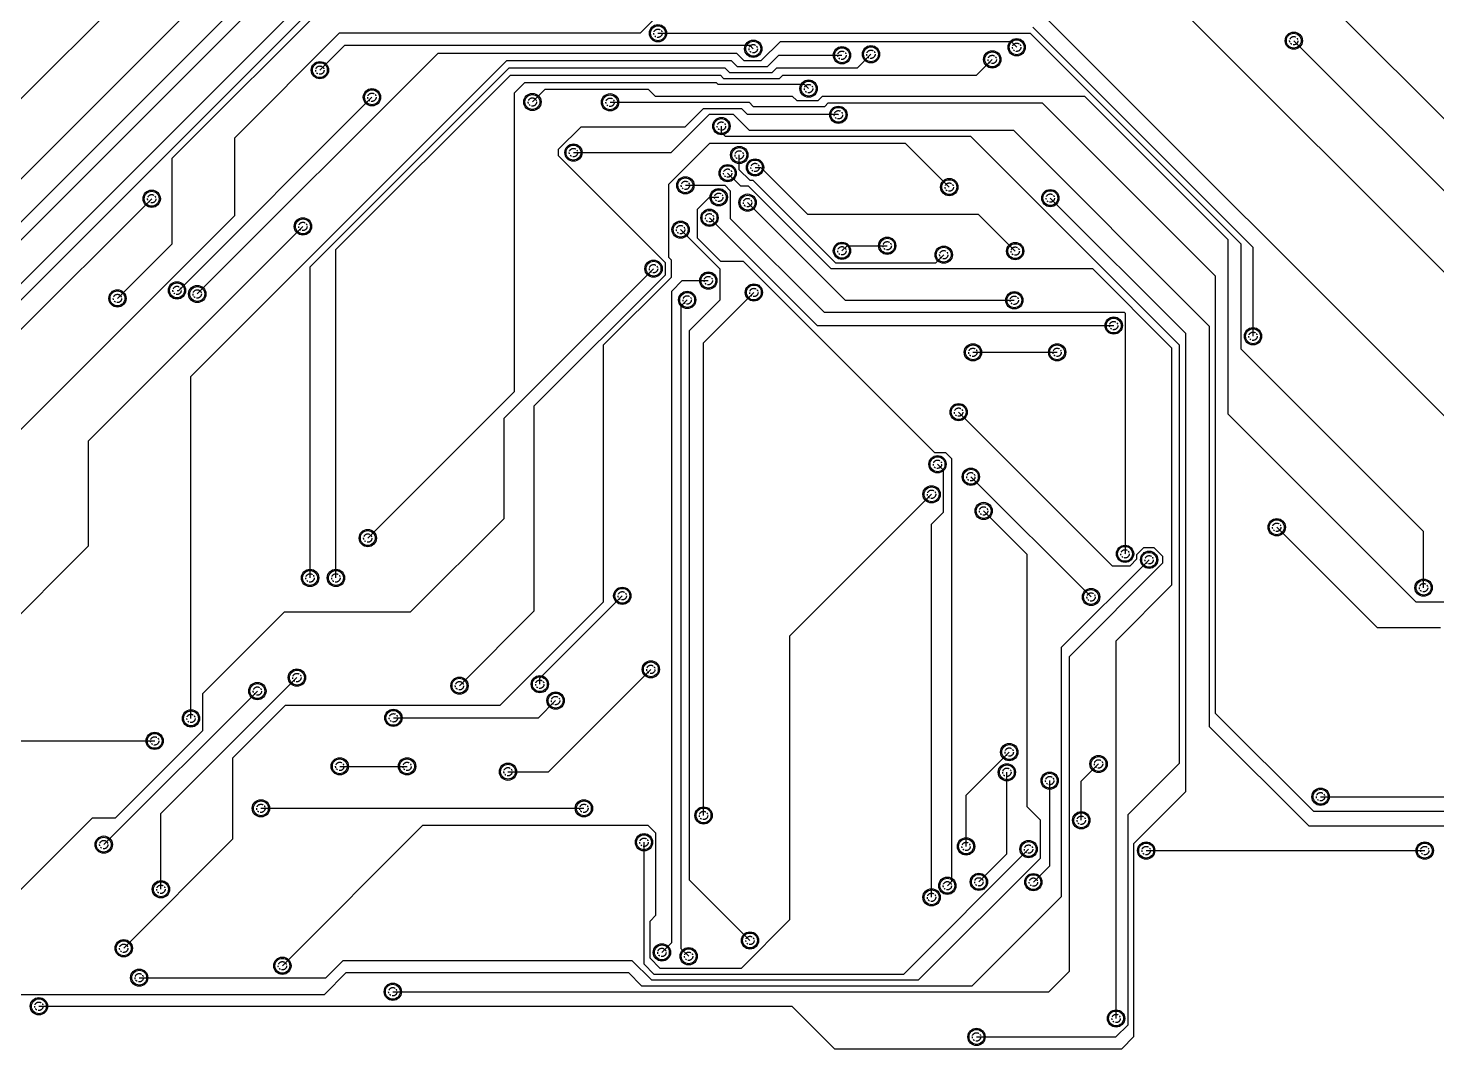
# Model space of a CAD drawing. Extents: x 208 to 628, y 649 to 1243.
# Drawn here: x 352.2 to 472.4, y 865.9 to 953 of the extents above; entities that cross this region are included whole.
import ezdxf

# ---------------------------------------------------------------- set-up
doc = ezdxf.new("R2010")
doc.units = 0
doc.header["$MEASUREMENT"] = 0
doc.linetypes.add('PHANTOM2', pattern=[1.25, 0.625, -0.125, 0.125, -0.125, 0.125, -0.125])
for name, color, linetype in [('BOTTOMLAYER', 250, 'CONTINUOUS'), ('BottomSolder', 6, 'CONTINUOUS'), ('MultiLayer', 9, 'CONTINUOUS'), ('VIAHOLELAYER', 255, 'PHANTOM2')]:
    doc.layers.add(name, color=color, linetype=linetype)

msp = doc.modelspace()

# ---------------------------------------------------------------- linework, layer by layer
at = {"layer": 'BOTTOMLAYER'}
for p, q in [((351.299, 946.638), (365.498, 960.837)), ((457.118, 961.139), (488.435, 929.822)), ((341.901, 930.408), (371.111, 959.618)), ((344.532, 927.832), (375.531, 958.83)), ((318.254, 897.819), (377.715, 957.281)), ((343.73, 928.553), (372.127, 956.951)), ((335.831, 913.999), (378.604, 956.773)), ((364.507, 941.863), (378.858, 956.214)), ((449.101, 956.075), (494.784, 910.392)), ((404.467, 952.56), (406.698, 954.792)), ((437.337, 955.571), (493.031, 899.877)), ((369.841, 943.616), (378.786, 952.56)), ((378.786, 952.56), (404.467, 952.56)), ((405.959, 952.532), (437.708, 952.532)), ((437.708, 952.532), (455.719, 934.521)), ((437.939, 953.039), (456.735, 934.243)), ((366.641, 930.281), (387.189, 950.829)), ((377.106, 949.381), (379.239, 951.515)), ((379.239, 951.515), (413.783, 951.515)), ((387.189, 950.829), (412.657, 950.829)), ((412.657, 950.829), (413.295, 950.191)), ((413.783, 951.515), (414.088, 951.21)), ((414.771, 950.191), (416.399, 951.82)), ((416.399, 951.82), (436.084, 951.82)), ((436.084, 951.82), (436.567, 951.337)), ((460.214, 951.896), (483.913, 928.198)), ((366.107, 923.245), (393.058, 950.195)), ((393.058, 950.195), (412.208, 950.195)), ((412.208, 950.195), (412.716, 949.687)), ((412.716, 949.687), (415.317, 949.687)), ((413.295, 950.191), (414.771, 950.191)), ((415.317, 949.687), (416.282, 950.651)), ((416.282, 950.651), (421.657, 950.651)), ((422.978, 949.585), (424.133, 950.74)), ((433.138, 948.95), (434.484, 950.296)), ((376.267, 932.605), (393.247, 949.585)), ((378.477, 934.065), (393.362, 948.95)), ((393.247, 949.585), (411.658, 949.585)), ((393.362, 948.95), (411.285, 948.95)), ((411.285, 948.95), (411.556, 948.679)), ((411.556, 948.679), (416.333, 948.679)), ((411.658, 949.585), (412.06, 949.183)), ((412.06, 949.183), (415.698, 949.183)), ((415.698, 949.183), (416.1, 949.585)), ((416.1, 949.585), (422.978, 949.585)), ((416.333, 948.679), (416.604, 948.95)), ((416.604, 948.95), (433.138, 948.95)), ((393.713, 947.441), (394.587, 948.315)), ((393.713, 921.971), (393.713, 947.441)), ((394.587, 948.315), (410.912, 948.315)), ((395.241, 946.664), (396.333, 947.756)), ((396.333, 947.756), (405.122, 947.756)), ((405.122, 947.756), (405.706, 947.172)), ((410.912, 948.315), (411.052, 948.175)), ((411.052, 948.175), (418.444, 948.175)), ((418.444, 948.175), (418.812, 947.807)), ((365.066, 930.585), (381.551, 947.07)), ((401.871, 946.638), (413.732, 946.638)), ((405.706, 947.172), (417.415, 947.172)), ((408.266, 944.555), (409.833, 946.122)), ((409.833, 946.122), (413.08, 946.122)), ((413.08, 946.122), (413.58, 945.622)), ((413.732, 946.638), (414.088, 946.283)), ((414.088, 946.283), (420.184, 946.283)), ((417.415, 947.172), (417.796, 946.791)), ((417.796, 946.791), (419.625, 946.791)), ((419.625, 946.791), (420.006, 947.172)), ((420.006, 947.172), (442.355, 947.172)), ((420.184, 946.283), (420.489, 946.587)), ((420.489, 946.587), (438.741, 946.587)), ((438.741, 946.587), (453.534, 931.794)), ((442.355, 947.172), (454.626, 934.9)), ((407.082, 942.346), (410.354, 945.618)), ((410.354, 945.618), (412.365, 945.618)), ((412.365, 945.618), (413.732, 944.251)), ((413.58, 945.622), (421.302, 945.622)), ((421.302, 945.622), (421.352, 945.571)), ((369.841, 936.986), (369.841, 943.616)), ((397.476, 942.625), (399.407, 944.555)), ((399.407, 944.555), (408.266, 944.555)), ((411.37, 944.065), (411.37, 944.606)), ((411.37, 944.065), (411.7, 943.735)), ((411.7, 943.735), (432.635, 943.735)), ((413.732, 944.251), (436.288, 944.251)), ((432.635, 943.735), (450.466, 925.904)), ((436.288, 944.251), (453.026, 927.512)), ((397.476, 942.066), (397.476, 942.625)), ((406.874, 939.653), (410.38, 943.158)), ((410.38, 943.158), (427.056, 943.158)), ((427.056, 943.158), (430.815, 939.399)), ((364.507, 934.573), (364.507, 941.863)), ((397.476, 942.066), (406.595, 932.948)), ((398.746, 942.346), (407.082, 942.346)), ((412.894, 940.887), (412.894, 942.142)), ((411.904, 940.593), (413, 939.497)), ((412.894, 940.887), (413.786, 939.996)), ((414.24, 941.076), (414.723, 941.076)), ((414.723, 941.076), (418.711, 937.088)), ((406.874, 933.381), (406.874, 939.653)), ((408.297, 939.552), (411.65, 939.552)), ((411.65, 939.552), (412.158, 939.044)), ((412.158, 936.707), (412.158, 939.044)), ((413, 939.497), (413.661, 939.497)), ((413.661, 939.497), (420.711, 932.446)), ((413.786, 939.996), (414.053, 939.996)), ((414.053, 939.996), (421.098, 932.95)), ((350.969, 926.623), (362.755, 938.409)), ((409.338, 937.52), (410.354, 938.536)), ((410.354, 938.536), (411.142, 938.536)), ((413.602, 938.076), (421.93, 929.747)), ((439.437, 938.459), (450.994, 926.902)), ((340.149, 907.294), (369.841, 936.986)), ((409.338, 935.054), (409.338, 937.52)), ((410.354, 936.783), (419.549, 927.588)), ((412.158, 936.707), (420.129, 928.735)), ((418.711, 937.088), (433.29, 937.088)), ((433.29, 937.088), (436.44, 933.938)), ((357.37, 917.758), (375.658, 936.046)), ((407.89, 935.771), (411.269, 932.393)), ((359.834, 929.9), (364.507, 934.573)), ((378.477, 906.049), (378.477, 934.065)), ((409.338, 935.054), (411.306, 933.086)), ((421.657, 933.964), (422.089, 934.395)), ((422.089, 934.395), (425.518, 934.395)), ((454.626, 920.019), (454.626, 934.9)), ((455.719, 925.582), (455.719, 934.521)), ((456.735, 926.674), (456.735, 934.243)), ((406.595, 931.928), (406.595, 932.948)), ((406.874, 933.381), (407.103, 933.152)), ((407.103, 931.723), (407.103, 933.152)), ((411.306, 933.086), (413.238, 933.086)), ((413.238, 933.086), (429.561, 916.764)), ((421.098, 932.95), (429.661, 932.95)), ((429.661, 932.95), (430.344, 933.633)), ((376.267, 906.049), (376.267, 932.605)), ((392.828, 919.689), (405.579, 932.44)), ((395.394, 920.726), (406.595, 931.928)), ((401.312, 925.932), (407.103, 931.723)), ((411.269, 929.773), (411.269, 932.393)), ((420.711, 932.446), (443.033, 932.446)), ((443.033, 932.446), (449.818, 925.662)), ((453.534, 894.492), (453.534, 931.794)), ((364.914, 930.585), (365.066, 930.585)), ((407.128, 930.522), (408.03, 931.424)), ((407.128, 874.934), (407.128, 930.522)), ((408.03, 931.424), (410.253, 931.424)), ((409.846, 926.115), (414.139, 930.408)), ((407.941, 929.265), (408.449, 929.773)), ((407.941, 874.401), (407.941, 929.265)), ((408.652, 927.156), (411.269, 929.773)), ((421.93, 929.747), (436.364, 929.747)), ((420.129, 928.735), (445.733, 928.735)), ((445.733, 928.735), (445.863, 928.604)), ((445.863, 908.157), (445.863, 928.604)), ((408.652, 880.268), (408.652, 927.156)), ((419.549, 927.588), (444.847, 927.588)), ((450.994, 887.812), (450.994, 926.902)), ((453.026, 893.349), (453.026, 927.512)), ((401.312, 904.017), (401.312, 925.932)), ((409.846, 885.78), (409.846, 926.115)), ((449.818, 905.456), (449.818, 925.662)), ((450.466, 890.256), (450.466, 925.904)), ((432.833, 925.302), (440.019, 925.302)), ((455.719, 925.582), (471.289, 910.011)), ((366.107, 894.06), (366.107, 923.245)), ((381.195, 909.453), (393.713, 921.971)), ((392.828, 911.129), (392.828, 919.689)), ((395.394, 903.23), (395.394, 920.726)), ((431.614, 920.197), (444.717, 907.094)), ((454.626, 920.019), (470.628, 904.017)), ((357.37, 908.792), (357.37, 917.758)), ((429.561, 916.764), (430.496, 916.764)), ((430.496, 916.764), (431.044, 916.216)), ((431.044, 880.181), (431.044, 916.216)), ((429.811, 915.752), (430.319, 915.244)), ((430.319, 911.662), (430.319, 915.244)), ((432.655, 914.685), (442.917, 904.423)), ((417.212, 901.096), (429.303, 913.186)), ((429.303, 910.646), (430.319, 911.662)), ((433.748, 911.764), (437.456, 908.056)), ((384.853, 903.153), (392.828, 911.129)), ((429.303, 878.795), (429.303, 910.646)), ((458.759, 910.375), (467.326, 901.808)), ((471.289, 905.219), (471.289, 910.011)), ((334.484, 885.907), (357.37, 908.792)), ((437.456, 886.516), (437.456, 908.056)), ((440.402, 900.131), (447.87, 907.598)), ((445.813, 908.106), (445.863, 908.157)), ((446.244, 907.094), (446.829, 907.679)), ((446.829, 908.056), (447.413, 908.64)), ((446.829, 907.679), (446.829, 908.056)), ((447.413, 908.64), (448.276, 908.64)), ((448.276, 908.64), (449.038, 907.878)), ((449.038, 907.327), (449.038, 907.878)), ((441.063, 899.351), (449.038, 907.327)), ((444.717, 907.094), (446.244, 907.094)), ((445.051, 900.689), (449.818, 905.456)), ((392.498, 895.203), (401.312, 904.017)), ((395.876, 897.489), (402.912, 904.525)), ((470.628, 904.017), (483.328, 904.017)), ((367.123, 896.194), (374.083, 903.153)), ((374.083, 903.153), (384.853, 903.153)), ((389.018, 896.854), (395.394, 903.23)), ((467.326, 901.808), (472.742, 901.808)), ((417.212, 876.89), (417.212, 901.096)), ((445.051, 868.457), (445.051, 900.689)), ((440.402, 878.871), (440.402, 900.131)), ((441.063, 872.496), (441.063, 899.351)), ((396.613, 889.514), (405.348, 898.248)), ((363.542, 885.94), (375.146, 897.544)), ((395.876, 896.981), (395.876, 897.489)), ((358.665, 883.291), (371.772, 896.397)), ((367.123, 893.044), (367.123, 896.194)), ((395.749, 894.111), (397.222, 895.584)), ((369.689, 890.707), (374.185, 895.203)), ((374.185, 895.203), (392.498, 895.203)), ((453.534, 894.492), (461.891, 886.135)), ((383.379, 894.111), (395.749, 894.111)), ((453.026, 893.349), (461.484, 884.891)), ((342.579, 892.147), (363.009, 892.147)), ((359.656, 885.577), (367.123, 893.044)), ((432.249, 887.507), (435.932, 891.19)), ((369.689, 883.773), (369.689, 890.707)), ((378.805, 889.971), (384.548, 889.971)), ((442.079, 888.701), (443.552, 890.174)), ((446.067, 885.856), (450.466, 890.256)), ((393.158, 889.514), (396.613, 889.514)), ((435.729, 882.503), (435.729, 889.463)), ((439.383, 881.483), (439.383, 888.752)), ((442.079, 885.373), (442.079, 888.701)), ((432.249, 883.138), (432.249, 887.507)), ((446.575, 883.392), (450.994, 887.812)), ((462.5, 887.38), (473.194, 887.38)), ((363.542, 879.481), (363.542, 885.94)), ((372.076, 886.389), (399.635, 886.389)), ((437.456, 886.516), (438.599, 885.373)), ((461.891, 886.135), (475.048, 886.135)), ((345.508, 873.385), (357.7, 885.577)), ((357.7, 885.577), (359.656, 885.577)), ((373.905, 872.953), (385.894, 884.942)), ((385.894, 884.942), (405.096, 884.942)), ((405.096, 884.942), (405.782, 884.256)), ((438.599, 882.148), (438.599, 885.373)), ((446.067, 867.92), (446.067, 885.856)), ((461.484, 884.891), (473.676, 884.891)), ((360.367, 874.451), (369.689, 883.773)), ((405.782, 877.267), (405.782, 884.256)), ((404.766, 873.096), (404.766, 883.494)), ((426.923, 872.25), (437.583, 882.91)), ((433.341, 880.116), (435.729, 882.503)), ((446.575, 866.908), (446.575, 883.392)), ((447.616, 882.783), (471.39, 882.783)), ((428.197, 871.745), (438.599, 882.148)), ((437.989, 880.09), (439.383, 881.483)), ((408.652, 880.268), (413.809, 875.112)), ((430.649, 879.785), (431.044, 880.181)), ((432.773, 871.241), (440.402, 878.871)), ((405.278, 876.763), (405.782, 877.267)), ((405.278, 873.592), (405.278, 876.763)), ((413.076, 872.754), (417.212, 876.89)), ((406.29, 874.096), (407.128, 874.934)), ((407.941, 874.401), (408.576, 873.766)), ((377.614, 871.937), (379.087, 873.41)), ((379.087, 873.41), (403.739, 873.41)), ((403.739, 873.41), (405.404, 871.745)), ((404.766, 873.096), (405.612, 872.25)), ((405.278, 873.592), (406.116, 872.754)), ((406.116, 872.754), (413.076, 872.754)), ((361.688, 871.937), (377.614, 871.937)), ((377.487, 870.514), (379.341, 872.369)), ((379.341, 872.369), (403.436, 872.369)), ((403.436, 872.369), (404.563, 871.241)), ((405.404, 871.745), (428.197, 871.745)), ((405.612, 872.25), (426.923, 872.25)), ((439.305, 870.737), (441.063, 872.496)), ((344.695, 870.514), (377.487, 870.514)), ((383.329, 870.737), (439.305, 870.737)), ((404.563, 871.241), (432.773, 871.241)), ((353.128, 869.498), (417.39, 869.498)), ((417.39, 869.498), (421.022, 865.866)), ((445.029, 866.882), (446.067, 867.92)), ((433.138, 866.882), (445.029, 866.882)), ((445.533, 865.866), (446.575, 866.908)), ((421.022, 865.866), (445.533, 865.866))]:
    msp.add_line(p, q, dxfattribs=at)
for centre in [(405.959, 952.532), (460.214, 951.896), (414.088, 951.21), (421.657, 950.651), (424.133, 950.74), (434.484, 950.296), (436.567, 951.337), (377.106, 949.381), (418.812, 947.807), (381.551, 947.07), (395.241, 946.664), (401.871, 946.638), (421.352, 945.571), (411.37, 944.606), (398.746, 942.346), (412.894, 942.142), (411.904, 940.593), (414.24, 941.076), (408.297, 939.552), (430.815, 939.399), (362.755, 938.409), (411.142, 938.536), (439.437, 938.459), (413.602, 938.076), (375.658, 936.046), (407.89, 935.771), (410.354, 936.783), (421.657, 933.964), (425.518, 934.395), (430.344, 933.633), (436.44, 933.938), (405.579, 932.44), (410.253, 931.424), (359.834, 929.9), (364.914, 930.585), (366.641, 930.281), (408.449, 929.773), (414.139, 930.408), (436.364, 929.747), (444.847, 927.588), (456.735, 926.674), (432.833, 925.302), (440.019, 925.302), (431.614, 920.197), (429.811, 915.752), (432.655, 914.685), (429.303, 913.186), (433.748, 911.764), (381.195, 909.453), (458.759, 910.375), (445.813, 908.106), (447.87, 907.598), (376.267, 906.049), (378.477, 906.049), (402.912, 904.525), (471.289, 905.219), (442.917, 904.423), (375.146, 897.544), (405.348, 898.248), (371.772, 896.397), (389.018, 896.854), (395.876, 896.981), (397.222, 895.584), (366.107, 894.06), (383.379, 894.111), (363.009, 892.147), (435.932, 891.19), (443.552, 890.174), (378.805, 889.971), (384.548, 889.971), (393.158, 889.514), (435.729, 889.463), (439.383, 888.752), (462.5, 887.38), (372.076, 886.389), (399.635, 886.389), (409.846, 885.78), (442.079, 885.373), (358.665, 883.291), (404.766, 883.494), (432.249, 883.138), (437.583, 882.91), (447.616, 882.783), (471.39, 882.783), (363.542, 879.481), (430.649, 879.785), (433.341, 880.116), (437.989, 880.09), (429.303, 878.795), (413.809, 875.112), (360.367, 874.451), (406.29, 874.096), (408.576, 873.766), (373.905, 872.953), (361.688, 871.937), (383.329, 870.737), (353.128, 869.498), (445.051, 868.457), (433.138, 866.882)]:
    msp.add_circle(centre, 0.635, dxfattribs=at)
at = {"layer": 'BottomSolder'}
for centre in [(405.959, 952.532), (436.567, 951.337), (460.214, 951.896), (414.088, 951.21), (421.657, 950.651), (424.133, 950.74), (434.484, 950.296), (377.106, 949.381), (418.812, 947.807), (381.551, 947.07), (395.241, 946.664), (401.871, 946.638), (421.352, 945.571), (411.37, 944.606), (398.746, 942.346), (412.894, 942.142), (411.904, 940.593), (414.24, 941.076), (408.297, 939.552), (430.815, 939.399), (362.755, 938.409), (411.142, 938.536), (413.602, 938.076), (439.437, 938.459), (375.658, 936.046), (407.89, 935.771), (410.354, 936.783), (421.657, 933.964), (425.518, 934.395), (430.344, 933.633), (436.44, 933.938), (405.579, 932.44), (410.253, 931.424), (359.834, 929.9), (364.914, 930.585), (366.641, 930.281), (408.449, 929.773), (414.139, 930.408), (436.364, 929.747), (444.847, 927.588), (456.735, 926.674), (432.833, 925.302), (440.019, 925.302), (431.614, 920.197), (429.811, 915.752), (432.655, 914.685), (429.303, 913.186), (433.748, 911.764), (381.195, 909.453), (458.759, 910.375), (445.813, 908.106), (447.87, 907.598), (376.267, 906.049), (378.477, 906.049), (402.912, 904.525), (442.917, 904.423), (471.289, 905.219), (375.146, 897.544), (405.348, 898.248), (371.772, 896.397), (389.018, 896.854), (395.876, 896.981), (397.222, 895.584), (366.107, 894.06), (383.379, 894.111), (363.009, 892.147), (435.932, 891.19), (443.552, 890.174), (378.805, 889.971), (384.548, 889.971), (393.158, 889.514), (435.729, 889.463), (439.383, 888.752), (372.076, 886.389), (399.635, 886.389), (462.5, 887.38), (409.846, 885.78), (442.079, 885.373), (358.665, 883.291), (404.766, 883.494), (432.249, 883.138), (437.583, 882.91), (447.616, 882.783), (471.39, 882.783), (363.542, 879.481), (430.649, 879.785), (433.341, 880.116), (437.989, 880.09), (429.303, 878.795), (360.367, 874.451), (413.809, 875.112), (406.29, 874.096), (408.576, 873.766), (373.905, 872.953), (361.688, 871.937), (383.329, 870.737), (353.128, 869.498), (445.051, 868.457), (433.138, 866.882)]:
    msp.add_circle(centre, 0.737, dxfattribs=at)
at = {"layer": 'MultiLayer'}
for centre in [(405.959, 952.532), (460.214, 951.896), (414.088, 951.21), (421.657, 950.651), (424.133, 950.74), (434.484, 950.296), (436.567, 951.337), (377.106, 949.381), (418.812, 947.807), (381.551, 947.07), (395.241, 946.664), (401.871, 946.638), (421.352, 945.571), (411.37, 944.606), (398.746, 942.346), (412.894, 942.142), (411.904, 940.593), (414.24, 941.076), (408.297, 939.552), (430.815, 939.399), (362.755, 938.409), (411.142, 938.536), (439.437, 938.459), (413.602, 938.076), (375.658, 936.046), (407.89, 935.771), (410.354, 936.783), (421.657, 933.964), (425.518, 934.395), (430.344, 933.633), (436.44, 933.938), (405.579, 932.44), (410.253, 931.424), (359.834, 929.9), (364.914, 930.585), (366.641, 930.281), (408.449, 929.773), (414.139, 930.408), (436.364, 929.747), (444.847, 927.588), (456.735, 926.674), (432.833, 925.302), (440.019, 925.302), (431.614, 920.197), (429.811, 915.752), (432.655, 914.685), (429.303, 913.186), (433.748, 911.764), (381.195, 909.453), (458.759, 910.375), (445.813, 908.106), (447.87, 907.598), (376.267, 906.049), (378.477, 906.049), (402.912, 904.525), (471.289, 905.219), (442.917, 904.423), (375.146, 897.544), (405.348, 898.248), (371.772, 896.397), (389.018, 896.854), (395.876, 896.981), (397.222, 895.584), (366.107, 894.06), (383.379, 894.111), (363.009, 892.147), (435.932, 891.19), (443.552, 890.174), (378.805, 889.971), (384.548, 889.971), (393.158, 889.514), (435.729, 889.463), (439.383, 888.752), (462.5, 887.38), (372.076, 886.389), (399.635, 886.389), (409.846, 885.78), (442.079, 885.373), (358.665, 883.291), (404.766, 883.494), (432.249, 883.138), (437.583, 882.91), (447.616, 882.783), (471.39, 882.783), (363.542, 879.481), (430.649, 879.785), (433.341, 880.116), (437.989, 880.09), (429.303, 878.795), (413.809, 875.112), (360.367, 874.451), (406.29, 874.096), (408.576, 873.766), (373.905, 872.953), (361.688, 871.937), (383.329, 870.737), (353.128, 869.498), (445.051, 868.457), (433.138, 866.882)]:
    msp.add_circle(centre, 0.635, dxfattribs=at)
at = {"layer": 'VIAHOLELAYER'}
for centre in [(405.959, 952.532), (460.214, 951.896), (414.088, 951.21), (421.657, 950.651), (424.133, 950.74), (436.567, 951.337), (377.106, 949.381), (434.484, 950.296), (381.551, 947.07), (418.812, 947.807), (395.241, 946.664), (401.871, 946.638), (411.37, 944.606), (421.352, 945.571), (398.746, 942.346), (412.894, 942.142), (414.24, 941.076), (411.904, 940.593), (408.297, 939.552), (411.142, 938.536), (430.815, 939.399), (439.437, 938.459), (362.755, 938.409), (413.602, 938.076), (375.658, 936.046), (410.354, 936.783), (407.89, 935.771), (421.657, 933.964), (425.518, 934.395), (436.44, 933.938), (405.579, 932.44), (430.344, 933.633), (410.253, 931.424), (364.914, 930.585), (366.641, 930.281), (414.139, 930.408), (359.834, 929.9), (408.449, 929.773), (436.364, 929.747), (444.847, 927.588), (456.735, 926.674), (432.833, 925.302), (440.019, 925.302), (431.614, 920.197), (429.811, 915.752), (432.655, 914.685), (429.303, 913.186), (433.748, 911.764), (458.759, 910.375), (381.195, 909.453), (445.813, 908.106), (447.87, 907.598), (376.267, 906.049), (378.477, 906.049), (471.289, 905.219), (402.912, 904.525), (442.917, 904.423), (405.348, 898.248), (371.772, 896.397), (375.146, 897.544), (389.018, 896.854), (395.876, 896.981), (397.222, 895.584), (366.107, 894.06), (383.379, 894.111), (363.009, 892.147), (435.932, 891.19), (378.805, 889.971), (384.548, 889.971), (393.158, 889.514), (435.729, 889.463), (443.552, 890.174), (439.383, 888.752), (462.5, 887.38), (372.076, 886.389), (399.635, 886.389), (409.846, 885.78), (442.079, 885.373), (358.665, 883.291), (404.766, 883.494), (432.249, 883.138), (437.583, 882.91), (447.616, 882.783), (471.39, 882.783), (430.649, 879.785), (433.341, 880.116), (437.989, 880.09), (363.542, 879.481), (429.303, 878.795), (413.809, 875.112), (360.367, 874.451), (406.29, 874.096), (408.576, 873.766), (373.905, 872.953), (361.688, 871.937), (383.329, 870.737), (353.128, 869.498), (445.051, 868.457), (433.138, 866.882)]:
    msp.add_circle(centre, 0.356, dxfattribs=at)

doc.saveas('drawing.dxf')
